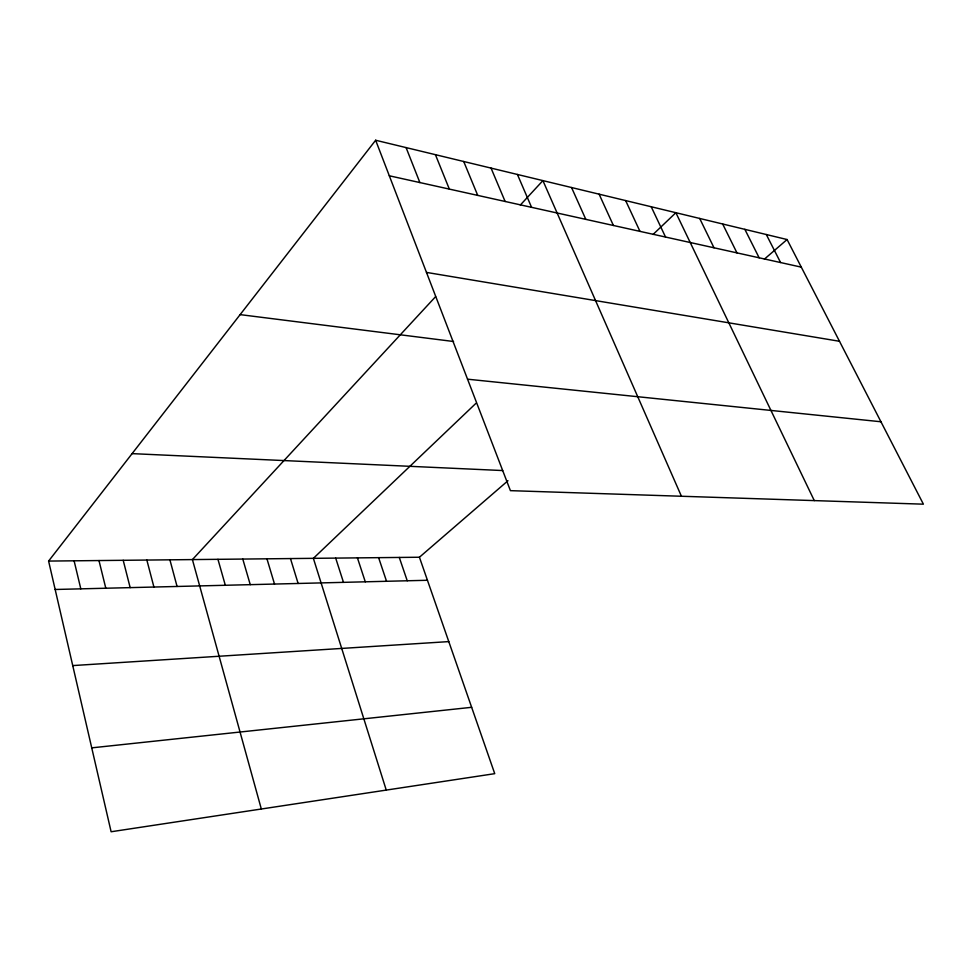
<?xml version="1.0" encoding="UTF-8"?>
<svg xmlns="http://www.w3.org/2000/svg" width="972" height="972" viewBox="0 0 972 972"><rect width="100%" height="100%" fill="white"/><g stroke="black" fill="none" stroke-linecap="round" stroke-linejoin="round"><path stroke-width="1.46" d="M507.979 480.727L419.43 557.235L494.736 773.663L111.112 831.753L48.6 561.075L375.642 140.247L787.077 239.537L923.4 504.176L510.422 490.653L375.642 140.247M435.614 296.63L192.407 559.593L261.322 809.008M520.324 205.043L542.911 180.61L681.421 496.255M475.806 403.465L313.373 558.341L386.248 790.09M653.062 234.459L675.88 212.698L814.293 500.604M764.405 259.123L787.077 239.537M91.733 747.857L471.651 707.312M72.73 665.589L448.785 641.605M55.161 589.482L427.449 580.272M48.6 561.075L419.43 557.235M132.107 453.632L502.694 470.557M467.544 379.189L880.948 421.763M240.133 314.624L453.56 341.5M426.477 272.403L839.492 341.281M389.31 175.786L801.293 267.142M766.313 234.531L780.577 262.537M744.856 229.343L759.144 257.787M722.658 223.985L736.958 252.878M699.682 218.445L713.995 247.775M651.216 206.744L665.541 237.034M625.64 200.572L639.965 231.36M599.104 194.169L613.405 225.48M571.548 187.523L585.812 219.356M517.42 174.462L531.575 207.328M491.042 168.095L505.124 201.471M463.717 161.498L477.726 195.396M435.42 154.669L449.331 189.09M406.077 147.586L419.88 182.566M399.285 557.454L407.244 580.77M378.618 557.661L386.54 581.28M357.429 557.879L365.29 581.815M335.692 558.11L343.481 582.35M290.47 558.572L298.125 583.467M266.948 558.815L274.517 584.063M242.781 559.07L250.254 584.658M217.947 559.325L225.322 585.278M169.906 559.823L177.074 586.468M146.845 560.066L153.916 587.039M123.201 560.309L130.163 587.623M98.974 560.552L105.802 588.23M74.103 560.82L80.81 588.85"/></g></svg>
